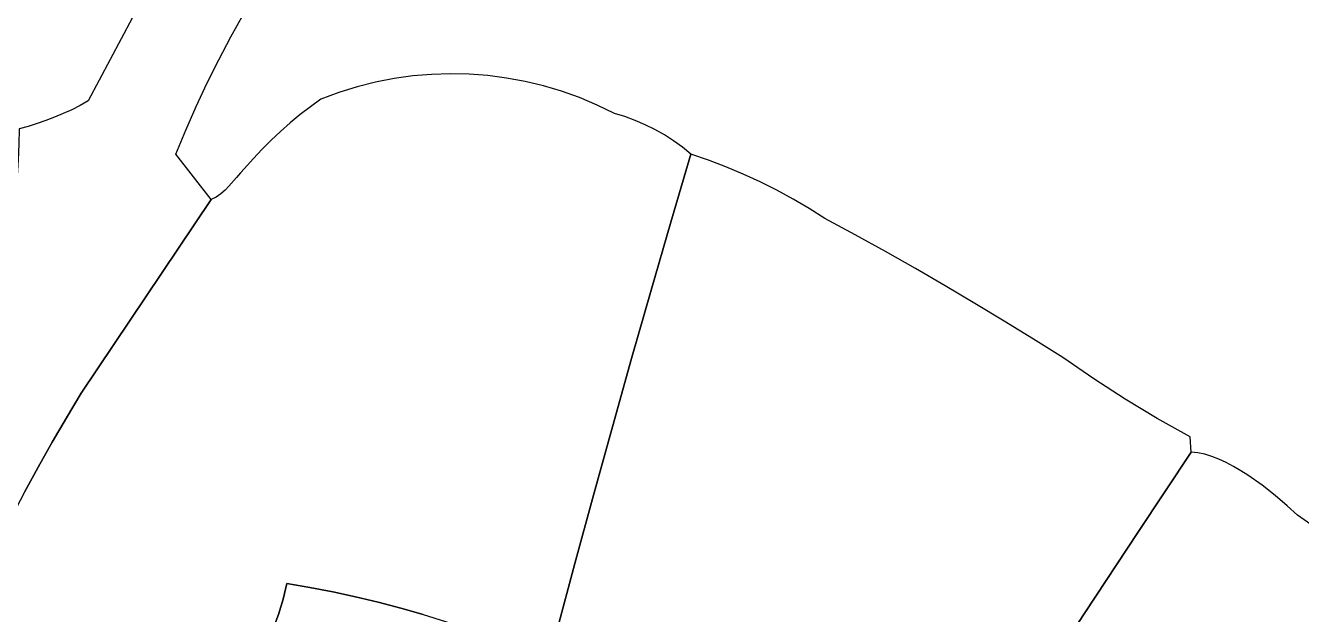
# Model space of a CAD drawing. Header units: inches. Extents: x 37.5 to 70.3, y 17.4 to 61.6.
# Drawn here: x 50.67 to 58.87, y 49.42 to 53.21 of the extents above; entities that cross this region are included whole.
import ezdxf

# ---------------------------------------------------------------- set-up
doc = ezdxf.new("R2010")
doc.units = ezdxf.units.IN
doc.layers.add('SURFACES_FOR_SKETCHUP', color=7, linetype='Continuous')

msp = doc.modelspace()

# ---------------------------------------------------------------- linework, layer by layer
at = {"layer": 'SURFACES_FOR_SKETCHUP'}
for points, invisible_edges in [([(51.0712, 52.7278), (52.0706, 53.2849), (51.9361, 54.3582)], 3), ([(51.9894, 53.1394), (52.0706, 53.2849), (51.0712, 52.7278)], 10), ([(51.9894, 53.1394), (51.0712, 52.7278), (51.9115, 52.992)], 3), ([(51.9115, 52.992), (51.0712, 52.7278), (51.837, 52.8429)], 3), ([(53.0386, 52.871), (52.919, 52.8478), (54.566, 51.0713)], 10), ([(53.0386, 52.871), (54.566, 51.0713), (53.1589, 52.8878)], 3), ([(53.2796, 52.898), (53.1589, 52.8878), (54.566, 51.0713)], 10), ([(53.2796, 52.898), (54.566, 51.0713), (53.4006, 52.9018)], 3), ([(53.4006, 52.9018), (54.6915, 51.5101), (53.5215, 52.8991)], 3), ([(54.6915, 51.5101), (53.4006, 52.9018), (54.566, 51.0713)], 3), ([(53.5215, 52.8991), (54.6915, 51.5101), (53.6422, 52.89)], 3), ([(53.6422, 52.89), (54.6915, 51.5101), (53.7622, 52.8745)], 3), ([(53.7622, 52.8745), (54.6915, 51.5101), (53.8814, 52.8526)], 3), ([(53.8814, 52.8526), (54.6915, 51.5101), (53.9995, 52.8242)], 3), ([(51.837, 52.8429), (51.0712, 52.7278), (51.7659, 52.6922)], 3), ([(52.919, 52.8478), (52.3086, 52.5314), (54.566, 51.0713)], 11), ([(52.3086, 52.5314), (52.919, 52.8478), (52.3709, 52.5862)], 3), ([(52.8005, 52.8181), (52.3709, 52.5862), (52.919, 52.8478)], 3), ([(52.3709, 52.5862), (52.8005, 52.8181), (52.4348, 52.6392)], 3), ([(52.6832, 52.7818), (52.4348, 52.6392), (52.8005, 52.8181)], 3), ([(52.5003, 52.6901), (52.4348, 52.6392), (52.6832, 52.7818)], 10), ([(52.5675, 52.7391), (52.5003, 52.6901), (52.6832, 52.7818)], 2), ([(53.9995, 52.8242), (54.6915, 51.5101), (54.1162, 52.7895)], 3), ([(54.1162, 52.7895), (54.6915, 51.5101), (54.2313, 52.7484)], 3), ([(51.0186, 52.6984), (50.9651, 52.671), (51.634, 52.3859)], 10), ([(51.0186, 52.6984), (51.634, 52.3859), (51.0712, 52.7278)], 3), ([(51.7659, 52.6922), (51.0712, 52.7278), (51.6982, 52.5398)], 3), ([(51.6982, 52.5398), (51.0712, 52.7278), (51.634, 52.3859)], 3), ([(54.2313, 52.7484), (54.6915, 51.5101), (54.3445, 52.701)], 3), ([(54.4556, 52.6472), (54.3445, 52.701), (54.8188, 51.9483)], 10), ([(54.8188, 51.9483), (54.3445, 52.701), (54.6915, 51.5101)], 3), ([(50.8554, 52.6221), (50.6143, 52.2487), (50.9107, 52.6455)], 3), ([(50.9107, 52.6455), (50.6143, 52.2487), (51.634, 52.3859)], 11), ([(50.6143, 52.2487), (50.8554, 52.6221), (50.6212, 52.3484)], 3), ([(50.7993, 52.6006), (50.6212, 52.3484), (50.8554, 52.6221)], 3), ([(50.9651, 52.671), (50.9107, 52.6455), (51.634, 52.3859)], 10), ([(54.4556, 52.6472), (54.8188, 51.9483), (54.5228, 52.6264)], 3), ([(54.5228, 52.6264), (54.8188, 51.9483), (54.5887, 52.602)], 3), ([(50.7425, 52.5811), (50.6212, 52.3484), (50.7993, 52.6006)], 3), ([(50.6212, 52.3484), (50.7425, 52.5811), (50.6254, 52.4483)], 3), ([(50.685, 52.5637), (50.6254, 52.4483), (50.7425, 52.5811)], 3), ([(50.685, 52.5637), (50.6268, 52.5483), (50.6254, 52.4483)], 8), ([(52.2481, 52.4747), (54.566, 51.0713), (52.3086, 52.5314)], 3), ([(54.6531, 52.5742), (54.5887, 52.602), (54.8188, 51.9483)], 10), ([(54.7159, 52.5431), (54.6531, 52.5742), (54.8188, 51.9483)], 10), ([(54.7159, 52.5431), (54.8188, 51.9483), (54.7769, 52.5086)], 3), ([(52.1893, 52.4161), (54.566, 51.0713), (52.2481, 52.4747)], 3), ([(54.7769, 52.5086), (54.8188, 51.9483), (54.8361, 52.4708)], 3), ([(54.8932, 52.4299), (54.8361, 52.4708), (54.8188, 51.9483)], 10), ([(50.578, 51.9512), (51.634, 52.3859), (50.5926, 52.0501)], 3), ([(51.634, 52.3859), (50.578, 51.9512), (51.8614, 52.0935)], 3), ([(50.5926, 52.0501), (51.634, 52.3859), (50.6048, 52.1493)], 3), ([(50.6048, 52.1493), (51.634, 52.3859), (50.6143, 52.2487)], 3), ([(52.1323, 52.3558), (54.566, 51.0713), (52.1893, 52.4161)], 3), ([(54.9481, 52.3859), (54.8932, 52.4299), (54.8188, 51.9483)], 2), ([(55.0614, 52.3462), (54.9481, 52.3859), (54.8188, 51.9483)], 8), ([(52.0502, 52.2648), (52.0251, 52.2354), (52.0771, 52.2937)], 2), ([(52.0251, 52.2354), (54.566, 51.0713), (52.0771, 52.2937)], 11), ([(52.0771, 52.2937), (54.566, 51.0713), (52.1323, 52.3558)], 3), ([(55.0614, 52.3462), (54.8188, 51.9483), (55.1732, 52.303)], 3), ([(55.2836, 52.2563), (55.1732, 52.303), (54.8188, 51.9483)], 10), ([(51.9768, 52.1785), (54.566, 51.0713), (52.0251, 52.2354)], 3), ([(55.2836, 52.2563), (54.8188, 51.9483), (55.3924, 52.206)], 3), ([(55.3924, 52.206), (54.8188, 51.9483), (55.4995, 52.1524)], 3), ([(51.895, 52.1092), (52.4969, 49.5991), (51.9248, 52.1291)], 3), ([(51.9248, 52.1291), (52.6443, 49.5707), (51.9517, 52.1525)], 3), ([(52.6443, 49.5707), (51.9248, 52.1291), (52.4969, 49.5991)], 3), ([(51.9517, 52.1525), (54.4425, 50.6321), (51.9768, 52.1785)], 3), ([(51.9517, 52.1525), (52.6443, 49.5707), (54.4425, 50.6321)], 11), ([(54.566, 51.0713), (51.9768, 52.1785), (54.4425, 50.6321)], 3), ([(55.4995, 52.1524), (54.8188, 51.9483), (55.6049, 52.0953)], 3), ([(51.8614, 52.0935), (50.5413, 51.7544), (51.0262, 50.847)], 3), ([(50.5413, 51.7544), (51.8614, 52.0935), (50.5608, 51.8526)], 3), ([(50.5608, 51.8526), (51.8614, 52.0935), (50.578, 51.9512)], 3), ([(51.8614, 52.0935), (51.0262, 50.847), (52.3488, 49.6241)], 10), ([(51.8614, 52.0935), (52.3488, 49.6241), (51.895, 52.1092)], 3), ([(52.4969, 49.5991), (51.895, 52.1092), (52.3488, 49.6241)], 3), ([(55.6049, 52.0953), (54.6915, 51.5101), (55.7084, 52.0348)], 3), ([(54.6915, 51.5101), (55.6049, 52.0953), (54.8188, 51.9483)], 3), ([(55.7084, 52.0348), (54.6915, 51.5101), (55.8101, 51.971)], 3), ([(55.8101, 51.971), (54.6915, 51.5101), (56.0048, 51.8654)], 3), ([(54.566, 51.0713), (56.0048, 51.8654), (54.6915, 51.5101)], 3), ([(56.0048, 51.8654), (54.566, 51.0713), (56.1986, 51.758)], 3), ([(50.5194, 51.6566), (51.0262, 50.847), (50.5413, 51.7544)], 3), ([(56.1986, 51.758), (54.566, 51.0713), (56.3913, 51.6489)], 3), ([(50.4953, 51.5592), (51.0262, 50.847), (50.5194, 51.6566)], 3), ([(54.566, 51.0713), (54.4425, 50.6321), (56.3913, 51.6489)], 10), ([(56.583, 51.538), (56.3913, 51.6489), (54.4425, 50.6321)], 10), ([(50.4688, 51.4622), (51.0262, 50.847), (50.4953, 51.5592)], 3), ([(50.4403, 51.3658), (51.0262, 50.847), (50.4688, 51.4622)], 3), ([(54.4425, 50.6321), (55.3007, 49.0305), (56.583, 51.538)], 11), ([(55.443, 48.9734), (56.583, 51.538), (55.3007, 49.0305)], 3), ([(56.583, 51.538), (55.443, 48.9734), (56.7737, 51.4254)], 3), ([(55.5841, 48.9138), (56.7737, 51.4254), (55.443, 48.9734)], 3), ([(56.7737, 51.4254), (55.5841, 48.9138), (56.9634, 51.311)], 3), ([(50.4096, 51.2699), (51.0262, 50.847), (50.4403, 51.3658)], 3), ([(55.7242, 48.8515), (56.9634, 51.311), (55.5841, 48.9138)], 3), ([(55.7242, 48.8515), (57.4804, 49.4358), (56.9634, 51.311)], 11), ([(57.1521, 51.1949), (56.9634, 51.311), (57.4804, 49.4358)], 10), ([(50.3768, 51.1745), (51.0262, 50.847), (50.4096, 51.2699)], 3), ([(50.3421, 51.0797), (51.0262, 50.847), (50.3768, 51.1745)], 3), ([(57.3396, 51.0771), (57.1521, 51.1949), (57.4804, 49.4358)], 10), ([(50.3055, 50.9855), (50.9312, 50.6905), (50.3421, 51.0797)], 3), ([(51.0262, 50.847), (50.3421, 51.0797), (50.9312, 50.6905)], 3), ([(57.5383, 50.9401), (57.3396, 51.0771), (57.8217, 49.9529)], 10), ([(57.4804, 49.4358), (57.8217, 49.9529), (57.3396, 51.0771)], 10), ([(50.2266, 50.7991), (50.8389, 50.5325), (50.3055, 50.9855)], 3), ([(50.9312, 50.6905), (50.3055, 50.9855), (50.8389, 50.5325)], 3), ([(57.5383, 50.9401), (57.8217, 49.9529), (57.7411, 50.8093)], 3), ([(51.0262, 50.847), (50.9312, 50.6905), (52.3488, 49.6241)], 10), ([(57.7411, 50.8093), (57.8217, 49.9529), (57.9476, 50.6847)], 3), ([(50.1408, 50.6155), (50.7494, 50.373), (50.2266, 50.7991)], 3), ([(50.8389, 50.5325), (50.2266, 50.7991), (50.7494, 50.373)], 3), ([(50.9312, 50.6905), (50.8389, 50.5325), (52.3488, 49.6241)], 10), ([(58.1647, 50.4689), (57.9476, 50.6847), (57.8217, 49.9529)], 3), ([(58.1647, 50.4689), (58.158, 50.5664), (57.9476, 50.6847)], 8), ([(50.7494, 50.373), (50.1408, 50.6155), (50.6625, 50.2121)], 3), ([(52.791, 49.5391), (54.4425, 50.6321), (52.6443, 49.5707)], 3), ([(52.937, 49.5041), (54.4425, 50.6321), (52.791, 49.5391)], 3), ([(54.4425, 50.6321), (52.937, 49.5041), (54.3209, 50.1923)], 3), ([(54.3209, 50.1923), (55.0131, 49.1368), (54.4425, 50.6321)], 3), ([(55.1574, 49.0849), (54.4425, 50.6321), (55.0131, 49.1368)], 3), ([(55.3007, 49.0305), (54.4425, 50.6321), (55.1574, 49.0849)], 3), ([(50.8389, 50.5325), (50.7494, 50.373), (52.3488, 49.6241)], 10), ([(58.1647, 50.4689), (57.8217, 49.9529), (58.2077, 50.4646)], 2), ([(58.2521, 50.4553), (58.2077, 50.4646), (57.8217, 49.9529)], 10), ([(58.2521, 50.4553), (57.8217, 49.9529), (58.2976, 50.4413)], 3), ([(58.3439, 50.4233), (58.2976, 50.4413), (57.8217, 49.9529)], 10), ([(58.3906, 50.4016), (58.3439, 50.4233), (57.8217, 49.9529)], 10), ([(58.4375, 50.3768), (58.3906, 50.4016), (57.8217, 49.9529)], 10), ([(50.7494, 50.373), (50.6625, 50.2121), (52.0741, 49.223)], 10), ([(52.0741, 49.223), (52.3488, 49.6241), (50.7494, 50.373)], 11), ([(58.4843, 50.3493), (58.4375, 50.3768), (57.8217, 49.9529)], 10), ([(58.5307, 50.3197), (58.4843, 50.3493), (57.8217, 49.9529)], 10), ([(58.621, 50.2559), (58.5307, 50.3197), (57.8217, 49.9529)], 10), ([(58.7059, 50.1892), (58.621, 50.2559), (57.8217, 49.9529)], 10), ([(50.6625, 50.2121), (50.5784, 50.0498), (52.0741, 49.223)], 10), ([(53.0821, 49.4659), (54.3209, 50.1923), (52.937, 49.5041)], 3), ([(53.2263, 49.4244), (54.3209, 50.1923), (53.0821, 49.4659)], 3), ([(54.3209, 50.1923), (53.2263, 49.4244), (54.2012, 49.7519)], 3), ([(54.3209, 50.1923), (54.2012, 49.7519), (55.0131, 49.1368)], 10), ([(58.7059, 50.1892), (57.8217, 49.9529), (58.7831, 50.1235)], 3), ([(58.7831, 50.1235), (57.8217, 49.9529), (58.8501, 50.0626)], 3), ([(58.8501, 50.0626), (57.8217, 49.9529), (59.1002, 49.8871)], 3), ([(50.5784, 50.0498), (50.4971, 49.8861), (52.0741, 49.223)], 10), ([(57.4804, 49.4358), (59.1002, 49.8871), (57.8217, 49.9529)], 3), ([(50.4971, 49.8861), (50.4186, 49.7211), (52.0394, 49.1319)], 10), ([(52.0394, 49.1319), (52.0741, 49.223), (50.4971, 49.8861)], 10), ([(59.1002, 49.8871), (57.4804, 49.4358), (59.347, 49.7072)], 3), ([(53.3697, 49.3797), (54.2012, 49.7519), (53.2263, 49.4244)], 3), ([(53.512, 49.3317), (54.2012, 49.7519), (53.3697, 49.3797)], 3), ([(54.2012, 49.7519), (53.512, 49.3317), (54.0834, 49.3111)], 3), ([(54.2012, 49.7519), (54.0834, 49.3111), (55.0131, 49.1368)], 10), ([(50.4186, 49.7211), (50.3428, 49.5548), (52.007, 49.0399)], 10), ([(52.007, 49.0399), (52.0394, 49.1319), (50.4186, 49.7211)], 10), ([(57.8876, 47.3879), (59.347, 49.7072), (57.4804, 49.4358)], 11), ([(57.9125, 47.3737), (59.347, 49.7072), (57.8876, 47.3879)], 3), ([(59.347, 49.7072), (57.9125, 47.3737), (59.5907, 49.5231)], 3), ([(52.3488, 49.6241), (52.0741, 49.223), (52.3247, 49.524)], 3), ([(52.791, 49.5391), (52.6443, 49.5707), (52.2597, 49.3288)], 10), ([(52.295, 49.4255), (52.2597, 49.3288), (52.6443, 49.5707)], 10), ([(52.4969, 49.5991), (52.3247, 49.524), (52.295, 49.4255)], 9), ([(52.4969, 49.5991), (52.295, 49.4255), (52.6443, 49.5707)], 3), ([(52.4969, 49.5991), (52.3488, 49.6241), (52.3247, 49.524)], 8), ([(50.3428, 49.5548), (50.2699, 49.3873), (51.9491, 48.8538)], 10), ([(51.9491, 48.8538), (51.9769, 48.9472), (50.3428, 49.5548)], 10), ([(51.9769, 48.9472), (52.007, 49.0399), (50.3428, 49.5548)], 10), ([(52.295, 49.4255), (52.3247, 49.524), (52.0741, 49.223)], 10), ([(52.937, 49.5041), (52.791, 49.5391), (52.2188, 49.2342)], 10), ([(52.2597, 49.3288), (52.2188, 49.2342), (52.791, 49.5391)], 10), ([(52.2188, 49.2342), (53.382, 48.7591), (52.937, 49.5041)], 11), ([(52.937, 49.5041), (53.3983, 48.8557), (53.0821, 49.4659)], 3), ([(53.3983, 48.8557), (52.937, 49.5041), (53.382, 48.7591)], 3), ([(57.9366, 47.3572), (59.5907, 49.5231), (57.9125, 47.3737)], 3), ([(57.9597, 47.3387), (59.5907, 49.5231), (57.9366, 47.3572)], 3), ([(59.5907, 49.5231), (57.9597, 47.3387), (59.8311, 49.3348)], 3), ([(52.295, 49.4255), (52.0741, 49.223), (52.2597, 49.3288)], 3), ([(53.0821, 49.4659), (53.4167, 48.9518), (53.2263, 49.4244)], 3), ([(53.4167, 48.9518), (53.0821, 49.4659), (53.3983, 48.8557)], 3), ([(55.8631, 48.7867), (57.4804, 49.4358), (55.7242, 48.8515)], 3), ([(57.4804, 49.4358), (55.8631, 48.7867), (57.1407, 48.9176)], 3), ([(57.1407, 48.9176), (57.8617, 47.3997), (57.4804, 49.4358)], 3), ([(57.8617, 47.3997), (57.8876, 47.3879), (57.4804, 49.4358)], 10)]:
    msp.add_3dface(points, dxfattribs=dict(at, invisible_edges=invisible_edges))

doc.saveas('drawing.dxf')
